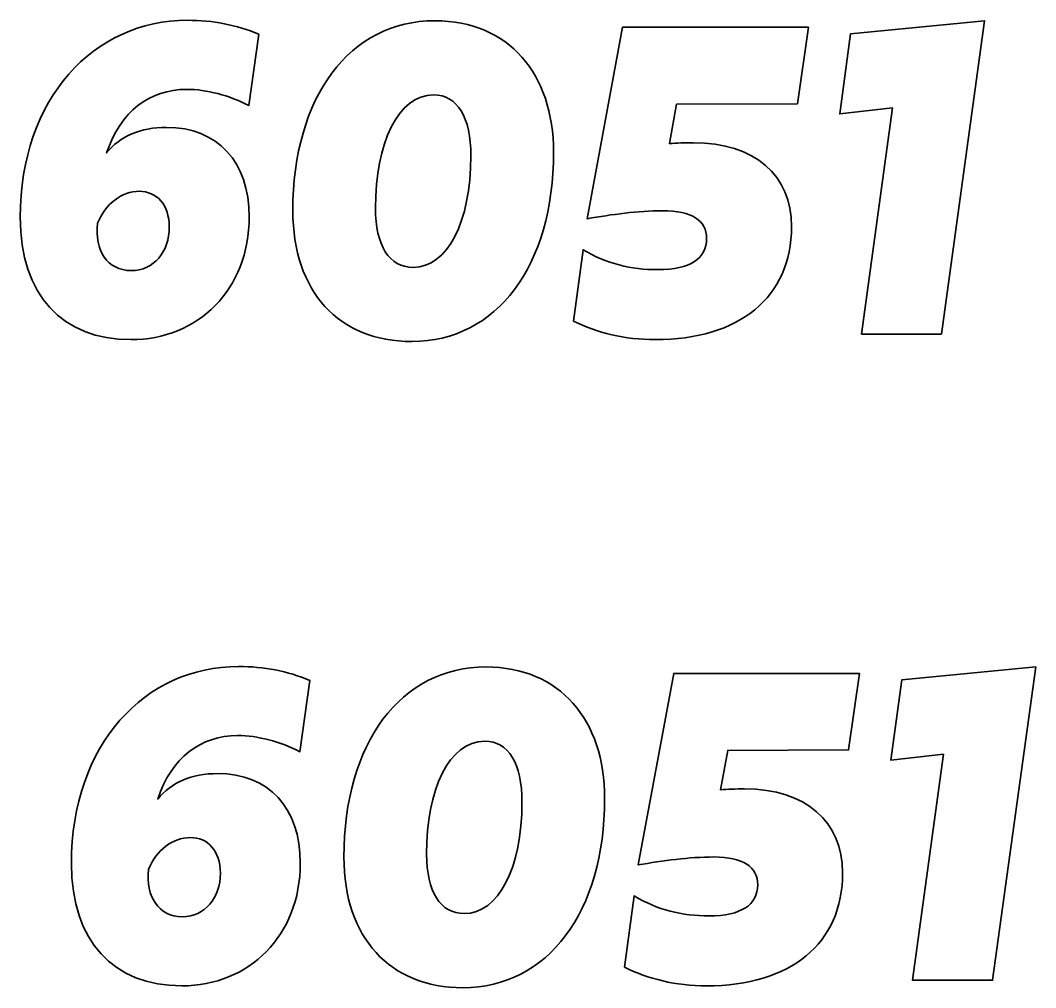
# Model space of a CAD drawing. Header units: inches. Extents: x 2.45 to 10.37, y -9.26 to -1.71.
import ezdxf

# ---------------------------------------------------------------- set-up
doc = ezdxf.new("R2010")
doc.units = ezdxf.units.IN
doc.header["$MEASUREMENT"] = 0
doc.layers.add('Layer 1', color=7, linetype='Continuous')

# ---------------------------------------------------------------- blocks, each defined once
blk = doc.blocks.new('block 2')
at = {"layer": 'Layer 1', "color": 179, "lineweight": 35, "true_color": 0x231f20}
blk.add_lwpolyline([(9.2499, -2.3972), (8.8392, -2.4442), (8.9242, -1.8192), (9.9687, -1.718), (9.6323, -4.1602), (9.0091, -4.1602), (9.2499, -2.3972)], dxfattribs=at)
for points, knots in [([(2.4515, -3.2498), (2.4515, -2.3214), (3.0251, -1.7144), (3.7545, -1.7144), (3.9528, -1.7144), (4.1369, -1.7505), (4.3105, -1.8228), (4.3105, -1.8228), (4.2326, -2.3791), (4.2326, -2.3791), (4.0803, -2.2997), (3.9033, -2.2527), (3.7475, -2.2527), (3.4606, -2.2527), (3.2305, -2.4261), (3.1243, -2.7476), (3.2305, -2.6176), (3.3863, -2.549), (3.5917, -2.549), (3.9882, -2.549), (4.2361, -2.8163), (4.2361, -3.2462), (4.2361, -3.8134), (3.836, -4.2036), (3.3119, -4.2036), (2.7808, -4.2036), (2.4515, -3.8568), (2.4515, -3.2498)], [0, 0, 0, 0, 1, 1, 1, 2, 2, 2, 3, 3, 3, 4, 4, 4, 5, 5, 5, 6, 6, 6, 7, 7, 7, 8, 8, 8, 9, 9, 9, 9]), ([(4.576, -3.1992), (4.576, -2.3105), (5.0186, -1.718), (5.6843, -1.718), (6.2579, -1.718), (6.6084, -2.1299), (6.6084, -2.744), (6.6084, -3.6255), (6.1658, -4.218), (5.5037, -4.218), (4.9336, -4.218), (4.576, -3.8278), (4.576, -3.1992)], [0, 0, 0, 0, 1, 1, 1, 2, 2, 2, 3, 3, 3, 4, 4, 4, 4]), ([(6.7642, -4.0591), (6.7642, -4.0591), (6.8386, -3.5027), (6.8386, -3.5027), (7.0192, -3.6111), (7.2104, -3.658), (7.4228, -3.658), (7.6742, -3.658), (7.8017, -3.5713), (7.8017, -3.416), (7.8017, -3.2751), (7.6884, -3.1992), (7.4583, -3.1992), (7.267, -3.1992), (7.0617, -3.2281), (6.8705, -3.2607), (6.8705, -3.2607), (7.1467, -1.7686), (7.1467, -1.7686), (7.1467, -1.7686), (8.5948, -1.7686), (8.5948, -1.7686), (8.5948, -1.7686), (8.5099, -2.3647), (8.5099, -2.3647), (8.5099, -2.3647), (7.568, -2.3683), (7.568, -2.3683), (7.568, -2.3683), (7.5113, -2.6754), (7.5113, -2.6754), (7.5645, -2.6718), (7.6317, -2.6682), (7.699, -2.6682), (8.177, -2.6682), (8.4638, -2.9247), (8.4638, -3.3221), (8.4638, -3.8748), (8.0566, -4.2036), (7.4016, -4.2036), (7.1644, -4.2036), (6.9448, -4.1494), (6.7642, -4.0591)], [0, 0, 0, 0, 1, 1, 1, 2, 2, 2, 3, 3, 3, 4, 4, 4, 5, 5, 5, 6, 6, 6, 7, 7, 7, 8, 8, 8, 9, 9, 9, 10, 10, 10, 11, 11, 11, 12, 12, 12, 13, 13, 13, 14, 14, 14, 14]), ([(5.964, -2.7729), (5.964, -2.4695), (5.8578, -2.2961), (5.6737, -2.2961), (5.3939, -2.2961), (5.2204, -2.6754), (5.2204, -3.1776), (5.2204, -3.4702), (5.3267, -3.64), (5.5143, -3.64), (5.7799, -3.64), (5.964, -3.2859), (5.964, -2.7729)], [0, 0, 0, 0, 1, 1, 1, 2, 2, 2, 3, 3, 3, 4, 4, 4, 4]), ([(3.6129, -3.3257), (3.6129, -3.1523), (3.5138, -3.0475), (3.3792, -3.0475), (3.2411, -3.0475), (3.1137, -3.145), (3.0534, -3.2968), (3.0287, -3.5063), (3.1314, -3.6653), (3.3155, -3.6653), (3.4925, -3.6653), (3.6129, -3.5172), (3.6129, -3.3257)], [0, 0, 0, 0, 1, 1, 1, 2, 2, 2, 3, 3, 3, 4, 4, 4, 4])]:
    blk.add_open_spline(points, degree=3, knots=knots, dxfattribs=at)
blk = doc.blocks.new('block 3')
at = {"layer": 'Layer 1', "color": 179, "lineweight": 35, "true_color": 0x231f20}
blk.add_lwpolyline([(9.6482, -7.4343), (9.2375, -7.4813), (9.3225, -6.8563), (10.367, -6.7551), (10.0307, -9.1973), (9.4075, -9.1973), (9.6482, -7.4343)], dxfattribs=at)
for points, knots in [([(2.8499, -8.2869), (2.8499, -7.3585), (3.4235, -6.7515), (4.1529, -6.7515), (4.3512, -6.7515), (4.5353, -6.7877), (4.7088, -6.8599), (4.7088, -6.8599), (4.6309, -7.4163), (4.6309, -7.4163), (4.4786, -7.3368), (4.3016, -7.2898), (4.1458, -7.2898), (3.859, -7.2898), (3.6288, -7.4632), (3.5226, -7.7848), (3.6288, -7.6547), (3.7846, -7.5861), (3.99, -7.5861), (4.3866, -7.5861), (4.6344, -7.8534), (4.6344, -8.2833), (4.6344, -8.8505), (4.2343, -9.2407), (3.7103, -9.2407), (3.1791, -9.2407), (2.8499, -8.8939), (2.8499, -8.2869)], [0, 0, 0, 0, 1, 1, 1, 2, 2, 2, 3, 3, 3, 4, 4, 4, 5, 5, 5, 6, 6, 6, 7, 7, 7, 8, 8, 8, 9, 9, 9, 9]), ([(4.9744, -8.2364), (4.9744, -7.3476), (5.4169, -6.7551), (6.0826, -6.7551), (6.6562, -6.7551), (7.0068, -7.167), (7.0068, -7.7812), (7.0068, -8.6627), (6.5642, -9.2551), (5.902, -9.2551), (5.332, -9.2551), (4.9744, -8.865), (4.9744, -8.2364)], [0, 0, 0, 0, 1, 1, 1, 2, 2, 2, 3, 3, 3, 4, 4, 4, 4]), ([(7.1626, -9.0962), (7.1626, -9.0962), (7.2369, -8.5398), (7.2369, -8.5398), (7.4175, -8.6482), (7.6087, -8.6952), (7.8212, -8.6952), (8.0726, -8.6952), (8.2, -8.6085), (8.2, -8.4531), (8.2, -8.3122), (8.0867, -8.2364), (7.8566, -8.2364), (7.6654, -8.2364), (7.46, -8.2653), (7.2688, -8.2978), (7.2688, -8.2978), (7.545, -6.8057), (7.545, -6.8057), (7.545, -6.8057), (8.9932, -6.8057), (8.9932, -6.8057), (8.9932, -6.8057), (8.9082, -7.4018), (8.9082, -7.4018), (8.9082, -7.4018), (7.9663, -7.4054), (7.9663, -7.4054), (7.9663, -7.4054), (7.9097, -7.7125), (7.9097, -7.7125), (7.9628, -7.7089), (8.0301, -7.7053), (8.0974, -7.7053), (8.5754, -7.7053), (8.8622, -7.9618), (8.8622, -8.3592), (8.8622, -8.9119), (8.455, -9.2407), (7.7999, -9.2407), (7.5627, -9.2407), (7.3431, -9.1865), (7.1626, -9.0962)], [0, 0, 0, 0, 1, 1, 1, 2, 2, 2, 3, 3, 3, 4, 4, 4, 5, 5, 5, 6, 6, 6, 7, 7, 7, 8, 8, 8, 9, 9, 9, 10, 10, 10, 11, 11, 11, 12, 12, 12, 13, 13, 13, 14, 14, 14, 14]), ([(6.3624, -7.8101), (6.3624, -7.5066), (6.2561, -7.3332), (6.072, -7.3332), (5.7923, -7.3332), (5.6188, -7.7125), (5.6188, -8.2147), (5.6188, -8.5073), (5.725, -8.6771), (5.9127, -8.6771), (6.1782, -8.6771), (6.3624, -8.3231), (6.3624, -7.8101)], [0, 0, 0, 0, 1, 1, 1, 2, 2, 2, 3, 3, 3, 4, 4, 4, 4]), ([(4.0112, -8.3628), (4.0112, -8.1894), (3.9121, -8.0846), (3.7775, -8.0846), (3.6395, -8.0846), (3.512, -8.1822), (3.4518, -8.3339), (3.427, -8.5434), (3.5297, -8.7024), (3.7138, -8.7024), (3.8908, -8.7024), (4.0112, -8.5543), (4.0112, -8.3628)], [0, 0, 0, 0, 1, 1, 1, 2, 2, 2, 3, 3, 3, 4, 4, 4, 4])]:
    blk.add_open_spline(points, degree=3, knots=knots, dxfattribs=at)

msp = doc.modelspace()

# ---------------------------------------------------------------- block references
at = {"layer": 'Layer 1'}
for name in ['block 2', 'block 3']:
    msp.add_blockref(name, (0, 0), dxfattribs=at)

doc.saveas('drawing.dxf')
